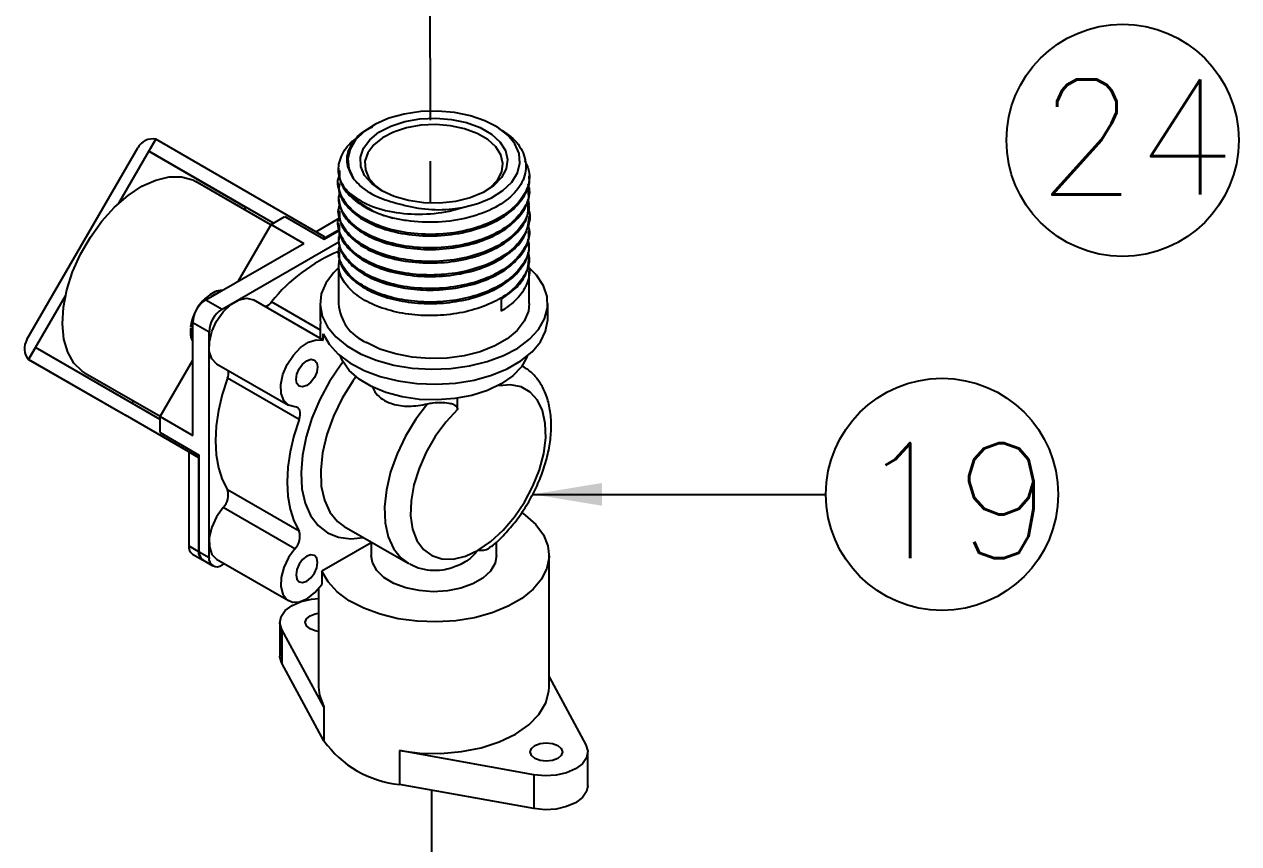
# Model space of a CAD drawing. Extents: x 7948 to 8542, y -4601 to -4181.
# Drawn here: x 8297.2 to 8349.9, y -4454.2 to -4418.6 of the extents above; entities that cross this region are included whole.
import ezdxf

# ---------------------------------------------------------------- set-up
doc = ezdxf.new("R2010")
doc.units = 0
doc.header["$LTSCALE"] = 7
doc.header["$MEASUREMENT"] = 0
doc.linetypes.add('CENTER2', pattern=[28.575, 19.05, -3.175, 3.175, -3.175])
doc.linetypes.add('CENTERX2', pattern=[20.32, 12.7, -2.54, 2.54, -2.54])
doc.layers.get('0').update_dxf_attribs({"color": 2, "linetype": 'CONTINUOUS'})
doc.layers.add('D', color=2, linetype='CONTINUOUS')
doc.layers.add('중심선', color=1, linetype='CENTER2')
doc.styles.add('ROMANS', font='romans')
doc.styles.add('STYLE', font='romans.shx', dxfattribs={"bigfont": 'whgtxt.shx'})
doc.dimstyles.new('A-3', dxfattribs={"dimscale": 0, "dimtxt": 2.8, "dimasz": 2, "dimexe": 0.7, "dimexo": 0.5, "dimgap": 1, "dimtad": 1, "dimdec": 4, "dimdsep": 46, "dimtxsty": 'ROMANS', "dimcen": 0, "dimclrd": 3, "dimclre": 3, "dimclrt": 2, "dimadec": 4, "dimazin": 2, "dimtfac": 1, "dimtdec": 4, "dimtmove": 0, "dimatfit": 0, "dimfxl": 0, "dimarcsym": 0})

msp = doc.modelspace()

# ---------------------------------------------------------------- linework, layer by layer
for p, q in [((8312.27992, -4423.00986), (8312.23971, -4423.03308)), ((8317.70221, -4423.08623), (8317.56994, -4423.00986)), ((8301.2589, -4426.37488), (8302.85701, -4423.60688)), ((8302.85701, -4423.60688), (8302.55701, -4424.12649)), ((8310.18263, -4427.83587), (8302.85701, -4423.60688)), ((8297.26771, -4432.30806), (8302.07778, -4423.97677)), ((8307.9655, -4427.24875), (8302.55701, -4424.12649)), ((8302.55701, -4424.12649), (8306.75701, -4426.55189)), ((8310.78493, -4424.8629), (8310.78493, -4424.96888)), ((8307.85367, -4427.32314), (8304.59681, -4425.443)), ((8310.78493, -4425.49165), (8310.78493, -4425.55669)), ((8319.06493, -4425.26268), (8319.06493, -4425.19758)), ((8319.06493, -4425.85074), (8319.06493, -4425.78544)), ((8306.75701, -4426.55189), (8306.69718, -4426.65552)), ((8307.96481, -4427.24914), (8306.75701, -4426.55189)), ((8310.78493, -4426.07946), (8310.78493, -4426.14452)), ((8319.06493, -4426.43857), (8319.06493, -4426.37351)), ((8307.86219, -4427.30839), (8308.46219, -4426.96201)), ((8308.46219, -4426.96201), (8310.13096, -4427.92537)), ((8310.80608, -4427.04579), (8309.81005, -4427.62079)), ((8310.78493, -4426.66728), (8310.78493, -4426.7326)), ((8319.06493, -4427.02637), (8319.06493, -4426.96134)), ((8306.4482, -4429.75748), (8307.86219, -4427.30839)), ((8307.86219, -4427.30839), (8309.2764, -4428.12479)), ((8310.15924, -4427.9417), (8310.80917, -4427.56651)), ((8310.81117, -4427.5327), (8310.23431, -4427.86571)), ((8310.78493, -4427.25537), (8310.78493, -4427.32044)), ((8319.06493, -4427.61445), (8319.06493, -4427.54914)), ((8305.02544, -4430.57883), (8309.2764, -4428.12479)), ((8305.73254, -4430.98703), (8310.80429, -4428.05917)), ((8310.13096, -4427.92537), (8310.18263, -4427.83587)), ((8310.13096, -4427.92537), (8310.15924, -4427.9417)), ((8310.18263, -4427.83587), (8310.23431, -4427.86571)), ((8310.78493, -4427.84321), (8310.78493, -4427.90827)), ((8319.06493, -4428.2023), (8319.06493, -4428.13722)), ((8310.78493, -4428.43104), (8310.78493, -4428.49627)), ((8310.78493, -4429.01904), (8310.78493, -4430.742)), ((8319.06493, -4428.79011), (8319.06493, -4428.72506)), ((8319.06493, -4430.742), (8319.06493, -4429.31288)), ((8305.28073, -4430.43144), (8305.59372, -4430.25076)), ((8297.33701, -4433.1678), (8298.93511, -4430.3998)), ((8305.02544, -4430.57883), (8305.73254, -4430.98703)), ((8310.07126, -4432.29759), (8307.09816, -4430.58125)), ((8310.00102, -4431.89522), (8307.87828, -4430.66979)), ((8309.98493, -4430.742), (8309.98493, -4431.39523)), ((8317.83983, -4430.56135), (8317.85235, -4431.07651)), ((8319.86493, -4431.39523), (8319.86493, -4430.742)), ((8304.45975, -4431.55862), (8305.16686, -4431.96682)), ((8304.45975, -4436.46748), (8304.45975, -4431.55862)), ((8309.98493, -4431.39523), (8310.00102, -4431.62524)), ((8310.00102, -4432.25704), (8310.00102, -4431.62524)), ((8305.16686, -4441.76532), (8305.16686, -4431.96682)), ((8310.06976, -4432.30032), (8310.1163, -4432.33486)), ((8310.1163, -4432.33486), (8310.1163, -4432.04853)), ((8297.63701, -4432.64818), (8297.33701, -4433.1678)), ((8303.04554, -4435.77046), (8297.63701, -4432.64818)), ((8304.66263, -4437.39679), (8297.33701, -4433.1678)), ((8297.33701, -4433.1678), (8301.53701, -4435.5932)), ((8303.04554, -4435.65107), (8304.45975, -4433.20158)), ((8305.49829, -4433.35261), (8308.60956, -4435.14871)), ((8299.7972, -4433.75707), (8303.05367, -4435.63699)), ((8318.75852, -4433.44254), (8318.75761, -4433.44202)), ((8309.07571, -4435.78115), (8305.96444, -4433.98505)), ((8317.74313, -4434.31223), (8317.74313, -4434.28914)), ((8301.89718, -4434.96936), (8301.83735, -4435.07299)), ((8315.95339, -4435.34543), (8315.95339, -4434.85344)), ((8304.29004, -4437.18249), (8301.53701, -4435.5932)), ((8303.04554, -4436.34393), (8303.04554, -4435.65107)), ((8303.04554, -4435.65107), (8304.45975, -4436.46748)), ((8303.04554, -4436.34393), (8304.71431, -4437.30729)), ((8304.29004, -4437.18171), (8304.71431, -4437.42663)), ((8304.29004, -4437.18171), (8304.29004, -4441.25914)), ((8304.66263, -4437.39679), (8304.71431, -4437.30729)), ((8304.71431, -4437.42663), (8304.66263, -4437.39679)), ((8304.71431, -4437.30729), (8304.74259, -4437.32362)), ((8304.71431, -4437.42663), (8304.71431, -4441.50407)), ((8304.74259, -4441.52039), (8304.74259, -4437.32362)), ((8309.07571, -4440.62232), (8305.96444, -4438.82622)), ((8308.89328, -4441.39051), (8305.78201, -4439.59442)), ((8311.03477, -4440.42022), (8313.80663, -4442.02038)), ((8304.29004, -4441.25914), (8304.71431, -4441.50407)), ((8312.20493, -4441.13121), (8310.06652, -4442.36569)), ((8312.20493, -4441.09574), (8312.20493, -4441.68365)), ((8317.64493, -4441.68365), (8317.64493, -4441.09121)), ((8304.45576, -4441.62542), (8304.88003, -4441.87034)), ((8304.74259, -4441.52039), (8305.16686, -4441.76532)), ((8305.49829, -4441.84463), (8308.60956, -4443.64073)), ((8319.92493, -4447.39943), (8319.92493, -4441.68365)), ((8304.90831, -4441.88667), (8305.33257, -4442.13159)), ((8305.82965, -4442.03592), (8305.73254, -4442.09198)), ((8310.06652, -4442.36569), (8310.06652, -4442.93935)), ((8313.80663, -4442.02038), (8313.85871, -4442.04921)), ((8309.92493, -4443.1205), (8309.92493, -4447.39943)), ((8308.24589, -4444.58282), (8308.24589, -4446.0526)), ((8310.15293, -4448.26113), (8308.32797, -4444.89303)), ((8308.32797, -4444.89303), (8308.32797, -4446.36281)), ((8310.15293, -4449.7309), (8308.32797, -4446.36281)), ((8319.92493, -4446.95853), (8321.52189, -4449.90583)), ((8310.15293, -4448.26113), (8310.15293, -4449.7309)), ((8313.43227, -4450.15425), (8313.43227, -4451.62402)), ((8319.26661, -4451.20777), (8313.43227, -4450.15425)), ((8321.60397, -4451.68581), (8321.60397, -4450.21604)), ((8319.26661, -4451.20777), (8319.26661, -4452.67755)), ((8319.26661, -4452.67755), (8313.43227, -4451.62402))]:
    msp.add_line(p, q)
at = {"color": 1, "linetype": 'CENTERX2', "ltscale": 0.09}
msp.add_line((8314.81684, -4451.87404), (8314.84125, -4464.78724), dxfattribs=at)
at = {"flags": 128}
for points in [[(8316.16472, -4426.57327), (8316.83189, -4426.39361), (8317.42517, -4426.14198), (8317.92157, -4425.82815), (8318.30186, -4425.46426), (8318.55132, -4425.06441), (8318.66026, -4424.6441), (8318.62448, -4424.21962), (8318.44536, -4423.8074), (8318.12983, -4423.42343), (8317.69013, -4423.08257), (8317.14328, -4422.79804), (8316.51049, -4422.58086), (8315.81626, -4422.43945), (8315.0875, -4422.37928), (8314.35243, -4422.40268), (8313.63955, -4422.50875), (8312.97647, -4422.69338), (8312.38889, -4422.94942), (8311.89957, -4423.26694), (8311.52747, -4423.63365), (8311.287, -4424.03532), (8311.18749, -4424.45641), (8311.23279, -4424.88059), (8311.42115, -4425.29143)], [(8312.66219, -4425.84254), (8312.22867, -4425.5312), (8311.92122, -4425.17333), (8311.75422, -4424.78568), (8311.73549, -4424.38637), (8311.86588, -4423.99406), (8312.13932, -4423.62711), (8312.543, -4423.30267), (8313.05807, -4423.03592), (8313.66042, -4422.83932), (8314.32191, -4422.72207), (8315.01158, -4422.68965), (8315.69721, -4422.74357), (8316.34673, -4422.88133), (8316.92976, -4423.09646), (8317.41905, -4423.37893), (8317.79172, -4423.7155), (8318.03034, -4424.09046), (8318.12376, -4424.48627), (8318.0676, -4424.88441), (8317.86449, -4425.26628), (8317.52393, -4425.61401), (8317.06185, -4425.91135), (8316.49985, -4426.14439), (8315.8642, -4426.30224), (8315.18464, -4426.37752), (8314.49293, -4426.3667), (8313.82142, -4426.2703), (8313.20151, -4426.09281), (8312.66219, -4425.84254)], [(8317.11503, -4425.88317), (8317.3615, -4425.70996), (8317.68077, -4425.38396), (8317.87118, -4425.02596), (8317.92383, -4424.6527), (8317.83625, -4424.28163), (8317.61255, -4423.93011), (8317.26317, -4423.61457), (8316.80446, -4423.34976), (8316.25786, -4423.14807), (8315.64894, -4423.01893), (8315.00617, -4422.96837), (8314.35959, -4422.99876), (8313.73945, -4423.10869), (8313.17475, -4423.293), (8312.69187, -4423.54308), (8312.31342, -4423.84724), (8312.05707, -4424.19126), (8311.93483, -4424.55904), (8311.95239, -4424.9334), (8312.10895, -4425.29682), (8312.39718, -4425.63232), (8312.73483, -4425.88317)], [(8299.7972, -4433.75707), (8299.66723, -4433.67343), (8299.3061, -4433.32253), (8299.03658, -4432.85367), (8298.86722, -4432.2817), (8298.80337, -4431.62474), (8298.84707, -4430.90362), (8298.99693, -4430.1412), (8299.2482, -4429.36162), (8299.59291, -4428.5896), (8300.02015, -4427.8496), (8300.51638, -4427.16507), (8301.06586, -4426.5577), (8301.65119, -4426.04675), (8302.25382, -4425.6484), (8302.85464, -4425.37527), (8303.43463, -4425.23603), (8303.97539, -4425.23508), (8304.4598, -4425.37246), (8304.59681, -4425.443)], [(8310.78493, -4429.1861), (8310.56208, -4429.40435), (8310.23323, -4429.84924), (8310.03936, -4430.31981), (8309.98604, -4430.80253), (8310.0748, -4431.28351), (8310.3031, -4431.74891), (8310.66435, -4432.18534), (8311.14817, -4432.58025), (8311.74064, -4432.92228), (8312.42472, -4433.20158), (8313.18073, -4433.41013), (8313.98691, -4433.54192), (8314.82008, -4433.59316), (8315.65626, -4433.56238), (8316.47141, -4433.45046), (8317.24206, -4433.26062), (8317.94606, -4432.99833), (8318.56314, -4432.67113), (8319.07556, -4432.28843), (8319.46857, -4431.86124), (8319.73087, -4431.40185), (8319.85492, -4430.92348), (8319.83713, -4430.43989), (8319.67803, -4429.96499), (8319.3822, -4429.51245), (8318.9992, -4429.12931)], [(8305.49829, -4433.35261), (8305.49652, -4433.35158), (8305.28929, -4433.14051), (8305.18056, -4432.81487), (8305.18094, -4432.40645), (8305.29039, -4431.95512), (8305.49823, -4431.50495), (8305.78417, -4431.09988), (8306.12029, -4430.77945), (8306.47378, -4430.57494), (8306.81014, -4430.50633), (8307.09652, -4430.58031), (8307.09816, -4430.58125)], [(8319.06493, -4430.742), (8319.02523, -4431.07219), (8318.85032, -4431.50151), (8318.54173, -4431.90497), (8318.10997, -4432.26882), (8317.56976, -4432.58069), (8316.93947, -4432.82993), (8316.24059, -4433.00808), (8315.4969, -4433.10905), (8314.73373, -4433.12942), (8313.97708, -4433.06849), (8313.2527, -4432.92833), (8312.58527, -4432.71372), (8311.99751, -4432.43196)], [(8310.1163, -4432.04853), (8310.37709, -4432.50877), (8310.769, -4432.93691), (8311.28073, -4433.32059), (8311.89753, -4433.64876), (8312.60162, -4433.91196), (8313.3727, -4434.10259), (8314.18853, -4434.21517), (8315.02559, -4434.24644), (8315.85975, -4434.19551), (8316.66695, -4434.06384), (8317.42393, -4433.85522), (8318.10886, -4433.57568), (8318.70199, -4433.23328), (8319.18622, -4432.83788), (8319.54759, -4432.40088), (8319.77567, -4431.93489), (8319.8639, -4431.45334), (8319.86493, -4431.39523)], [(8304.45975, -4432.21506), (8304.45034, -4431.94979), (8304.45975, -4431.85328)], [(8308.89328, -4435.22358), (8308.6157, -4435.1522), (8308.41085, -4434.95353), (8308.29751, -4434.64577), (8308.28606, -4434.25714), (8308.37755, -4433.82322), (8308.56359, -4433.38379), (8308.82714, -4432.97911), (8309.14406, -4432.64626), (8309.4853, -4432.41574), (8309.81959, -4432.30867), (8310.1163, -4432.33486)], [(8308.94281, -4434.03244), (8308.97833, -4433.8057), (8309.0795, -4433.57246), (8309.2309, -4433.36823), (8309.4095, -4433.22411), (8309.58809, -4433.16203), (8309.7395, -4433.19145), (8309.84066, -4433.30789), (8309.87619, -4433.49361), (8309.84066, -4433.72036), (8309.7395, -4433.9536), (8309.58809, -4434.15782), (8309.4095, -4434.30195), (8309.2309, -4434.36402), (8309.0795, -4434.3346), (8308.97833, -4434.21817), (8308.94281, -4434.03244)], [(8310.98423, -4433.27099), (8310.89096, -4433.39529), (8310.39973, -4434.13156), (8309.97736, -4434.91281), (8309.63465, -4435.719), (8309.3804, -4436.52948), (8309.22112, -4437.32348), (8309.16089, -4438.08066), (8309.20125, -4438.7816), (8309.34117, -4439.40836), (8309.57706, -4439.94486), (8309.90288, -4440.37737), (8310.31029, -4440.69479), (8310.78883, -4440.88899), (8311.32625, -4440.95501), (8311.86588, -4440.90001)], [(8318.97798, -4433.02564), (8318.96247, -4433.06683), (8318.7211, -4433.492), (8318.34669, -4433.88375), (8317.85235, -4434.22835), (8317.25542, -4434.51373), (8316.57681, -4434.72987), (8315.84031, -4434.86921), (8315.07172, -4434.92686), (8314.29799, -4434.9008), (8313.54624, -4434.79194), (8312.8428, -4434.60411), (8312.21233, -4434.34387), (8311.67694, -4434.02036), (8311.25537, -4433.64491), (8310.96242, -4433.23068), (8310.87188, -4433.02564)], [(8311.54547, -4433.91892), (8311.40613, -4434.1143), (8310.94791, -4434.85512), (8310.56913, -4435.6355), (8310.28153, -4436.43124), (8310.09402, -4437.21768), (8310.01241, -4437.97046), (8310.03923, -4438.66622), (8310.17365, -4439.28342), (8310.41151, -4439.80291), (8310.74543, -4440.2086), (8311.03477, -4440.42022)], [(8305.96444, -4433.98505), (8305.74171, -4434.68743), (8305.58027, -4435.38116), (8305.48246, -4436.05621), (8305.4497, -4436.70279), (8305.48246, -4437.31154), (8305.58027, -4437.87366), (8305.74171, -4438.381), (8305.96444, -4438.82622)], [(8316.84826, -4441.44854), (8317.39929, -4441.07019), (8317.93073, -4440.5848), (8318.42371, -4440.00962), (8318.8607, -4439.36509), (8319.22618, -4438.6741), (8319.50715, -4437.96123), (8319.69364, -4437.25179), (8319.77901, -4436.571), (8319.76022, -4435.94306), (8319.63796, -4435.39028), (8319.41656, -4434.9323), (8319.1039, -4434.5854), (8318.71107, -4434.3619), (8318.25204, -4434.26975), (8317.74313, -4434.31223)], [(8309.07571, -4435.78115), (8309.10694, -4435.67359), (8309.12236, -4435.56983), (8309.12139, -4435.47389), (8309.10404, -4435.38948), (8309.071, -4435.3199), (8309.02356, -4435.26783), (8308.96354, -4435.2353), (8308.89328, -4435.22358)], [(8314.65261, -4435.09345), (8314.14154, -4435.76758), (8313.6949, -4436.50082), (8313.32612, -4437.27108), (8313.04629, -4438.05518), (8312.86384, -4438.82956), (8312.78426, -4439.57089), (8312.80993, -4440.25687), (8312.9401, -4440.86687), (8313.17083, -4441.38253), (8313.4952, -4441.78833), (8313.80663, -4442.02038)], [(8315.95339, -4435.34543), (8315.44448, -4435.89053), (8314.98545, -4436.51265), (8314.59262, -4437.1897), (8314.27996, -4437.8976), (8314.05856, -4438.6112), (8313.9363, -4439.30514), (8313.91752, -4439.95477), (8314.00288, -4440.53699), (8314.18937, -4441.03112), (8314.47034, -4441.41959), (8314.83582, -4441.6886), (8315.27281, -4441.8286), (8315.76579, -4441.8346), (8316.29723, -4441.70639), (8316.84826, -4441.44854)], [(8309.07571, -4435.78115), (8308.85298, -4436.48353), (8308.69154, -4437.17726), (8308.59373, -4437.8523), (8308.56097, -4438.49889), (8308.59373, -4439.10764), (8308.69154, -4439.66976), (8308.85298, -4440.1771), (8309.07571, -4440.62232)], [(8305.78201, -4439.59442), (8305.49652, -4439.99994), (8305.28929, -4440.45027), (8305.18056, -4440.90145), (8305.18094, -4441.30943), (8305.29039, -4441.63439), (8305.49823, -4441.84459), (8305.49829, -4441.84463)], [(8318.74484, -4439.82121), (8318.89138, -4439.92626), (8319.34786, -4440.33748), (8319.6777, -4440.78724), (8319.87147, -4441.26267), (8319.9236, -4441.75016), (8319.83262, -4442.23574), (8319.60111, -4442.70551), (8319.23573, -4443.14602), (8318.74691, -4443.54467), (8318.14867, -4443.89003), (8317.45812, -4444.17222), (8316.69504, -4444.38315), (8315.88129, -4444.51679), (8315.04015, -4444.56932), (8314.19571, -4444.53922), (8313.37215, -4444.42736), (8312.59305, -4444.23695), (8311.88071, -4443.97343), (8311.25554, -4443.64435), (8310.73543, -4443.25913), (8310.33527, -4442.8288), (8310.06652, -4442.36569), (8310.06652, -4442.36569)], [(8308.89328, -4441.39051), (8308.61975, -4441.77546), (8308.41624, -4442.20292), (8308.30077, -4442.63501), (8308.2836, -4443.0334), (8308.36624, -4443.3628), (8308.54137, -4443.594), (8308.79346, -4443.70649), (8309.10016, -4443.69031), (8309.43429, -4443.54689), (8309.76622, -4443.28895), (8310.06652, -4442.93935)], [(8308.94281, -4442.52447), (8308.97833, -4442.71019), (8309.0795, -4442.82663), (8309.2309, -4442.85605), (8309.4095, -4442.79397), (8309.58809, -4442.64985), (8309.7395, -4442.44562), (8309.84066, -4442.21238), (8309.87619, -4441.98564), (8309.84066, -4441.79991), (8309.7395, -4441.68348), (8309.58809, -4441.65406), (8309.4095, -4441.71614), (8309.2309, -4441.86026), (8309.0795, -4442.06449), (8308.97833, -4442.29773), (8308.94281, -4442.52447)], [(8317.64493, -4441.68365), (8317.58131, -4442.02127), (8317.38098, -4442.35841), (8317.05412, -4442.66077), (8316.61755, -4442.9128), (8316.09377, -4443.1015), (8315.50978, -4443.21714), (8314.89565, -4443.25378), (8314.28302, -4443.20952), (8313.70348, -4443.08664), (8313.18686, -4442.89148), (8312.75979, -4442.63408), (8312.44428, -4442.32772), (8312.25657, -4441.98817), (8312.20493, -4441.68365)], [(8308.32797, -4444.89303), (8308.24676, -4444.61505), (8308.29797, -4444.33469), (8308.47783, -4444.0726), (8308.7731, -4443.84806), (8309.16206, -4443.6776), (8309.61607, -4443.57377), (8309.92493, -4443.54605)], [(8309.55092, -4444.86857), (8309.39918, -4444.73747), (8309.34589, -4444.58282), (8309.39918, -4444.42818), (8309.55092, -4444.29708), (8309.77801, -4444.20948), (8309.92493, -4444.1848)], [(8309.92493, -4444.98085), (8309.77801, -4444.95616), (8309.55092, -4444.86857)], [(8308.32797, -4446.36281), (8308.24676, -4446.08482), (8308.24589, -4446.0526)], [(8309.92493, -4447.39943), (8309.96193, -4447.74993), (8310.15293, -4448.26113)], [(8313.43227, -4450.15425), (8314.31779, -4450.26451), (8315.22324, -4450.28073), (8316.11889, -4450.20237), (8316.97535, -4450.032), (8317.76451, -4449.77522), (8318.46046, -4449.44045), (8319.04036, -4449.03869), (8319.48517, -4448.58312), (8319.78028, -4448.08869), (8319.91602, -4447.57164), (8319.92493, -4447.39943)], [(8319.30899, -4450.50178), (8319.15725, -4450.37068), (8319.10397, -4450.21604), (8319.15725, -4450.0614), (8319.30899, -4449.9303), (8319.53609, -4449.8427), (8319.80397, -4449.81194), (8320.07185, -4449.8427), (8320.29894, -4449.9303), (8320.45068, -4450.0614), (8320.50397, -4450.21604), (8320.45068, -4450.37068), (8320.29894, -4450.50178), (8320.07185, -4450.58938), (8319.80397, -4450.62014), (8319.53609, -4450.58938), (8319.30899, -4450.50178)], [(8321.52189, -4449.90583), (8321.6031, -4450.18381), (8321.55189, -4450.46417), (8321.37203, -4450.72627), (8321.07676, -4450.95081), (8320.6878, -4451.12127), (8320.23379, -4451.2251), (8319.74815, -4451.25466), (8319.26661, -4451.20777)], [(8321.60397, -4451.68581), (8321.55189, -4451.93395), (8321.37203, -4452.19604), (8321.07676, -4452.42058), (8320.6878, -4452.59104), (8320.23379, -4452.69487), (8319.74815, -4452.72443), (8319.26661, -4452.67755)]]:
    msp.add_lwpolyline(points, dxfattribs=at)
for centre, radius, start, end in [((8302.70011, -4424.28206), 0.69318, 76.917617, 153.869147), ((8314.00452, -4423.27834), 3.84074, 222.521519, 257.385327), ((8313.52107, -4435.13976), 7.19872, 112.339108, 141.610786), ((8306.32813, -4431.98349), 1.97337, 139.77899, 173.631527), ((8305.68792, -4431.61451), 1.22944, 122.605417, 177.394522), ((8307.35598, -4430.25755), 0.66542, 292.049733, 321.814425), ((8312.7851, -4430.58685), 2.00618, 184.435524, 246.884583), ((8306.39503, -4432.02271), 1.22944, 122.605417, 177.394522), ((8297.84319, -4432.69434), 0.6931, 146.129527, 223.087323), ((8305.34673, -4433.73777), 0.66536, 338.183075, 7.97062), ((8305.26203, -4439.06517), 0.74194, 314.494276, 18.788199), ((8308.3733, -4440.86127), 0.74194, 314.494276, 18.788199), ((8304.67575, -4441.30526), 0.38845, 173.181474, 235.506437), ((8305.08939, -4441.55381), 0.37837, 172.446206, 238.982239), ((8305.13975, -4441.56133), 0.39926, 174.115158, 234.572752), ((8305.51171, -4441.82126), 0.34937, 170.78605, 309.203753), ((8313.88071, -4447.06036), 4.58564, 215.61744, 264.387937)]:
    msp.add_arc(centre, radius, start, end)
for points, knots in [([(8311.42115, -4425.29143), (8311.30428, -4425.06343), (8311.07059, -4424.6075), (8311.26771, -4423.89686), (8311.67932, -4423.35349), (8312.1264, -4423.13057), (8312.25754, -4423.06519)], [0, 0, 0, 0, 0.29137312, 0.58265849, 0.87758265, 1, 1, 1, 1]), ([(8317.69415, -4423.09799), (8317.96078, -4423.2736), (8318.52739, -4423.64678), (8318.93343, -4424.38942), (8318.93917, -4425.19051), (8318.48713, -4425.95554), (8317.63231, -4426.59767), (8316.46289, -4427.04435), (8315.1094, -4427.24545), (8313.97106, -4427.19754), (8313.3549, -4427.06658), (8313.16573, -4427.02637)], [0, 0, 0, 0, 0.105017775, 0.223172211, 0.341465688, 0.461144329, 0.580970425, 0.70201059, 0.82337196, 0.945772402, 1, 1, 1, 1]), ([(8311.1738, -4425.87417), (8311.09223, -4425.76442), (8310.85291, -4425.44244), (8310.71963, -4424.84883), (8310.9581, -4424.16963), (8311.31075, -4423.69769), (8311.64126, -4423.52108), (8311.67531, -4423.50289)], [0, 0, 0, 0, 0.14189941, 0.41629902, 0.69414735, 0.96849672, 1, 1, 1, 1]), ([(8318.86399, -4424.52199), (8318.9396, -4424.67681), (8319.13387, -4425.07464), (8319.01796, -4425.75112), (8318.56605, -4426.4618), (8317.76742, -4427.06339), (8316.71089, -4427.50052), (8315.49124, -4427.73706), (8314.21905, -4427.7529), (8313.01121, -4427.54998), (8311.98144, -4427.14945), (8311.21027, -4426.58856), (8310.819, -4425.92917), (8310.70664, -4425.42782), (8310.83156, -4425.18684), (8310.84148, -4425.16771)], [0, 0, 0, 0, 0.05456076, 0.140201657, 0.22514334, 0.3106964, 0.395741533, 0.481188506, 0.566356556, 0.651679217, 0.736985961, 0.822169883, 0.907603173, 0.99266174, 1, 1, 1, 1]), ([(8310.83034, -4424.96807), (8310.82585, -4425.10806), (8310.81388, -4425.48142), (8311.2189, -4426.05803), (8311.9638, -4426.61883), (8312.69583, -4426.90698), (8313.11871, -4427.01443), (8313.16573, -4427.02637)], [0, 0, 0, 0, 0.16124762, 0.43003363, 0.69803465, 0.96642232, 1, 1, 1, 1]), ([(8310.82441, -4425.55815), (8310.81297, -4425.62536), (8310.76237, -4425.9227), (8311.05728, -4426.44769), (8311.69147, -4427.04559), (8312.65218, -4427.50508), (8313.8102, -4427.77456), (8315.07598, -4427.83239), (8316.32394, -4427.66628), (8317.44512, -4427.29201), (8318.34326, -4426.73891), (8318.88924, -4426.05816), (8319.12129, -4425.53838), (8319.05882, -4425.27606), (8319.0558, -4425.2634)], [0, 0, 0, 0, 0.02811451, 0.12437619, 0.22153309, 0.31771232, 0.41493602, 0.51105511, 0.60832458, 0.70440613, 0.80170019, 0.89776677, 0.9950643, 1, 1, 1, 1]), ([(8311.42115, -4425.29143), (8311.49777, -4425.38173), (8311.75717, -4425.68741), (8312.39523, -4426.11451), (8313.08542, -4426.31729), (8313.40309, -4426.41062)], [0, 0, 0, 0, 0.18450781, 0.62465604, 1, 1, 1, 1]), ([(8310.78877, -4426.1442), (8310.82223, -4426.37063), (8310.8903, -4426.83128), (8311.4594, -4427.45801), (8312.32364, -4427.96785), (8313.43024, -4428.29961), (8314.67539, -4428.42648), (8315.94046, -4428.32965), (8317.11428, -4428.01841), (8318.09142, -4427.51694), (8318.7561, -4426.86943), (8319.07579, -4426.28671), (8319.03251, -4425.94345), (8319.02094, -4425.85176)], [0, 0, 0, 0, 0.09404601, 0.1913295, 0.28741125, 0.38466521, 0.48078972, 0.57799296, 0.6741829, 0.77131434, 0.86759205, 0.96463075, 1, 1, 1, 1]), ([(8318.99892, -4425.53278), (8319.02654, -4425.62618), (8319.12784, -4425.96868), (8318.90626, -4426.57035), (8318.35065, -4427.25293), (8317.4603, -4427.80812), (8316.34067, -4428.18518), (8315.09397, -4428.35436), (8313.82768, -4428.29966), (8312.66678, -4428.03305), (8311.70505, -4427.5759), (8311.05652, -4426.97971), (8310.74685, -4426.38122), (8310.82048, -4426.009), (8310.84855, -4425.86713)], [0, 0, 0, 0, 0.03432804, 0.12588303, 0.21627968, 0.30783145, 0.39824221, 0.4897708, 0.58021692, 0.67170249, 0.76220501, 0.85362777, 0.94420804, 1, 1, 1, 1]), ([(8311.1738, -4425.87417), (8311.42827, -4426.06573), (8311.93748, -4426.44905), (8313.11063, -4426.79458), (8314.42809, -4426.89883), (8315.48208, -4426.77186), (8316.02915, -4426.61271), (8316.16472, -4426.57327)], [0, 0, 0, 0, 0.23234025, 0.46493389, 0.69530175, 0.92449163, 1, 1, 1, 1]), ([(8319.00841, -4426.19526), (8319.03134, -4426.34332), (8319.09324, -4426.743), (8318.76834, -4427.38245), (8318.10189, -4428.03145), (8317.12998, -4428.53536), (8315.95775, -4428.84949), (8314.69355, -4428.94945), (8313.44641, -4428.82562), (8312.34021, -4428.49671), (8311.46067, -4427.9886), (8310.92519, -4427.36045), (8310.71855, -4426.80282), (8310.82751, -4426.49097), (8310.85735, -4426.40558)], [0, 0, 0, 0, 0.0538737, 0.14542211, 0.23625259, 0.32788854, 0.41863614, 0.51033979, 0.60102577, 0.69277726, 0.78342276, 0.87520214, 0.9658286, 1, 1, 1, 1]), ([(8310.82715, -4426.73139), (8310.82657, -4426.88551), (8310.8251, -4427.27343), (8311.25435, -4427.85882), (8312.01988, -4428.41286), (8313.06501, -4428.80484), (8314.2773, -4428.99817), (8315.54987, -4428.97179), (8316.76369, -4428.72549), (8317.81374, -4428.27964), (8318.58396, -4427.67195), (8319.02112, -4427.03273), (8319.02261, -4426.6093), (8319.02321, -4426.43725)], [0, 0, 0, 0, 0.06391826, 0.16088228, 0.25732771, 0.35416655, 0.45075647, 0.5474495, 0.6441964, 0.74073285, 0.83761826, 0.93401788, 1, 1, 1, 1]), ([(8313.40309, -4426.41062), (8313.77517, -4426.50002), (8314.51899, -4426.67875), (8315.49508, -4426.67074), (8316.02349, -4426.59382), (8316.16472, -4426.57327)], [0, 0, 0, 0, 0.423104865, 0.845805081, 1, 1, 1, 1]), ([(8319.00631, -4426.62238), (8319.01939, -4426.65104), (8319.14337, -4426.9227), (8319.02026, -4427.47097), (8318.60798, -4428.18458), (8317.8227, -4428.79505), (8316.78096, -4429.24326), (8315.56727, -4429.4926), (8314.29545, -4429.52213), (8313.08002, -4429.33173), (8312.03705, -4428.94256), (8311.24769, -4428.38961), (8310.83229, -4427.73471), (8310.70705, -4427.2239), (8310.83127, -4426.97167), (8310.84589, -4426.94199)], [0, 0, 0, 0, 0.010517, 0.09969792, 0.18832396, 0.27739652, 0.36614837, 0.45509359, 0.54398939, 0.63279037, 0.72182018, 0.81048826, 0.89963323, 0.98818863, 1, 1, 1, 1]), ([(8310.82852, -4427.32159), (8310.81676, -4427.40288), (8310.7716, -4427.71496), (8311.08565, -4428.25052), (8311.74215, -4428.84182), (8312.71748, -4429.29082), (8313.88517, -4429.54808), (8315.15353, -4429.59233), (8316.39601, -4429.41305), (8317.50984, -4429.02673), (8318.37613, -4428.46474), (8318.95511, -4427.77819), (8319.02711, -4427.27715), (8319.06317, -4427.02622)], [0, 0, 0, 0, 0.03393689, 0.13028487, 0.22736028, 0.32360609, 0.4207668, 0.5169327, 0.6141578, 0.71026623, 0.80753458, 0.90360814, 1, 1, 1, 1]), ([(8310.80618, -4427.90938), (8310.79944, -4427.94402), (8310.75311, -4428.18218), (8310.95808, -4428.62964), (8311.42531, -4429.18795), (8312.17574, -4429.65397), (8313.11619, -4429.9855), (8314.19099, -4430.15952), (8315.31867, -4430.16147), (8316.41611, -4429.98778), (8317.40668, -4429.65151), (8318.22069, -4429.17336), (8318.79834, -4428.56323), (8319.08532, -4428.01958), (8319.03625, -4427.69203), (8319.02483, -4427.61581)], [0, 0, 0, 0, 0.01452526, 0.09986834, 0.18639563, 0.27182558, 0.35811788, 0.44406795, 0.5298029, 0.61621097, 0.70156234, 0.78809272, 0.87350611, 0.97056711, 1, 1, 1, 1]), ([(8318.9987, -4427.28245), (8319.0254, -4427.36524), (8319.13221, -4427.69636), (8318.92858, -4428.28988), (8318.39543, -4428.9782), (8317.52158, -4429.54279), (8316.41351, -4429.93173), (8315.17127, -4430.11411), (8313.90277, -4430.07299), (8312.73231, -4429.81863), (8311.75575, -4429.37198), (8311.08614, -4428.78253), (8310.75437, -4428.17706), (8310.81882, -4427.79329), (8310.84447, -4427.64057)], [0, 0, 0, 0, 0.03051376, 0.12203089, 0.21240331, 0.30389967, 0.39430485, 0.48576049, 0.57621973, 0.66761485, 0.75814921, 0.84946398, 0.9400946, 1, 1, 1, 1]), ([(8319.00553, -4427.94422), (8319.03064, -4428.08176), (8319.10165, -4428.47062), (8318.8103, -4429.07609), (8318.23041, -4429.68756), (8317.42146, -4430.16774), (8316.43275, -4430.50645), (8315.33655, -4430.68284), (8314.20859, -4430.68368), (8313.13255, -4430.51232), (8312.18865, -4430.1831), (8311.4376, -4429.71897), (8310.95475, -4429.16173), (8310.74241, -4428.62935), (8310.81789, -4428.30592), (8310.84587, -4428.18604)], [0, 0, 0, 0, 0.05014046, 0.14175688, 0.22237915, 0.30405569, 0.38461938, 0.46618045, 0.54710617, 0.62823503, 0.7096869, 0.79032467, 0.87199832, 0.95255414, 1, 1, 1, 1]), ([(8319.00918, -4428.49031), (8319.03416, -4428.60844), (8319.10635, -4428.94986), (8318.89518, -4429.51427), (8318.4113, -4430.12399), (8317.66235, -4430.63733), (8316.71675, -4431.01744), (8315.64112, -4431.2397), (8314.5144, -4431.2891), (8313.41549, -4431.16302), (8312.42978, -4430.87575), (8311.61943, -4430.44455), (8311.05915, -4429.90932), (8310.76494, -4429.33996), (8310.80788, -4428.96535), (8310.82722, -4428.79658)], [0, 0, 0, 0, 0.043116599, 0.124616011, 0.204997124, 0.286434411, 0.367107238, 0.448165341, 0.529384648, 0.609913824, 0.691407271, 0.771784514, 0.853233604, 0.933879213, 1, 1, 1, 1]), ([(8310.82215, -4428.49662), (8310.8136, -4428.5875), (8310.78573, -4428.88396), (8311.05781, -4429.37721), (8311.60698, -4429.91405), (8312.4158, -4430.34719), (8313.39868, -4430.63691), (8314.49661, -4430.76569), (8315.62341, -4430.71908), (8316.70067, -4430.49947), (8317.64823, -4430.12171), (8318.40326, -4429.61021), (8318.88233, -4429.00174), (8319.09389, -4428.51306), (8319.04885, -4428.24651), (8319.04156, -4428.2034)], [0, 0, 0, 0, 0.03783891, 0.12343783, 0.20988956, 0.2952036, 0.38170246, 0.46717776, 0.5533856, 0.63942235, 0.72505012, 0.81148932, 0.8968075, 0.98331264, 1, 1, 1, 1]), ([(8317.8398, -4430.56135), (8318.08292, -4430.38904), (8318.56752, -4430.04557), (8318.98835, -4429.42641), (8319.03264, -4428.99669), (8319.05401, -4428.78939)], [0, 0, 0, 0, 0.34257696, 0.68284051, 1, 1, 1, 1]), ([(8319.00657, -4429.0369), (8319.02904, -4429.10759), (8319.12169, -4429.39915), (8318.97469, -4429.92306), (8318.58379, -4430.5587), (8318.09671, -4430.90351), (8317.85235, -4431.07651)], [0, 0, 0, 0, 0.096829278, 0.399373164, 0.698669302, 1, 1, 1, 1]), ([(8305.74785, -4430.1766), (8305.71336, -4430.17468), (8305.57993, -4430.16727), (8305.34007, -4430.2658), (8305.06007, -4430.4441), (8304.89847, -4430.62198), (8304.82454, -4430.70335)], [0, 0, 0, 0, 0.10385865, 0.40175717, 0.72634711, 1, 1, 1, 1]), ([(8304.37119, -4431.7888), (8304.3642, -4431.87021), (8304.34727, -4432.06733), (8304.3864, -4432.27174), (8304.45589, -4432.36861), (8304.46511, -4432.38146)], [0, 0, 0, 0, 0.37897372, 0.91762623, 1, 1, 1, 1]), ([(8317.40817, -4441.29856), (8317.44475, -4441.27118), (8317.673, -4441.10035), (8318.06265, -4440.69785), (8318.5608, -4440.10371), (8318.99981, -4439.44364), (8319.37296, -4438.74407), (8319.67043, -4438.01841), (8319.88442, -4437.2834), (8320.00753, -4436.55439), (8320.03265, -4435.84649), (8319.95235, -4435.17733), (8319.76888, -4434.5893), (8319.49498, -4434.10052), (8319.16069, -4433.70617), (8318.8792, -4433.52699), (8318.74077, -4433.43887)], [0, 0, 0, 0, 0.01490061, 0.09297228, 0.17076933, 0.24835421, 0.32589957, 0.40359267, 0.48161387, 0.56019262, 0.63950747, 0.71952643, 0.79931211, 0.86850265, 0.93533229, 1, 1, 1, 1]), ([(8312.22995, -4434.31951), (8312.28655, -4434.43277), (8312.45725, -4434.77433), (8313.00123, -4435.10229), (8313.74469, -4435.23249), (8314.30774, -4435.16815), (8314.61824, -4435.10089), (8314.65261, -4435.09345)], [0, 0, 0, 0, 0.14516968, 0.43778991, 0.6918059, 0.96589065, 1, 1, 1, 1]), ([(8314.65261, -4435.09345), (8314.72622, -4435.07931), (8314.94198, -4435.03789), (8315.29132, -4435.02376), (8315.60837, -4435.05692), (8315.80187, -4435.12124), (8315.90215, -4435.19323), (8315.94775, -4435.27104), (8315.95175, -4435.32378), (8315.95339, -4435.34543)], [0, 0, 0, 0, 0.14718419, 0.43141493, 0.65680055, 0.78021423, 0.87414331, 0.94835118, 1, 1, 1, 1]), ([(8316.84826, -4441.44854), (8316.84963, -4441.4486), (8317.01841, -4441.45664), (8317.2403, -4441.4512), (8317.36629, -4441.31687), (8317.39755, -4441.28355)], [0, 0, 0, 0, 0.00609734, 0.75341724, 1, 1, 1, 1]), ([(8316.84826, -4441.44854), (8316.84689, -4441.45018), (8316.67785, -4441.6533), (8316.3262, -4441.99342), (8315.87553, -4442.15665), (8315.67632, -4442.22879)], [0, 0, 0, 0, 0.004531488, 0.559988192, 1, 1, 1, 1]), ([(8313.88054, -4442.04811), (8314.00047, -4442.10895), (8314.27604, -4442.24876), (8314.76333, -4442.32807), (8315.24472, -4442.32899), (8315.54961, -4442.25155), (8315.6721, -4442.22044)], [0, 0, 0, 0, 0.22238053, 0.51098723, 0.80354129, 1, 1, 1, 1])]:
    msp.add_open_spline(points, degree=3, knots=knots)
at = {"layer": 'D'}
for centre in [(8344.81331, -4423.64988), (8336.9796, -4439.02691)]:
    msp.add_circle(centre, 5.04025, dxfattribs=at)
at = {"layer": '중심선', "color": 1, "linetype": 'CENTERX2', "ltscale": 0.1}
msp.add_line((8314.71814, -4399.65915), (8314.76864, -4426.37101), dxfattribs=at)

# ---------------------------------------------------------------- texts
at = {"color": 2, "linetype": 'Continuous', "char_height": 5, "attachment_point": 1, "style": 'STYLE'}
for s, insert in [('24', (8341.11644, -4421.00826)), ('19', (8333.23408, -4436.80051))]:
    msp.add_mtext(s, dxfattribs=dict(at, insert=insert))

# ---------------------------------------------------------------- leaders
msp.add_leader([(8319.21801, -4439.02691), (8331.93936, -4439.02691)], dimstyle='A-3', override={"dimscale": 1, "dimasz": 3, "dimtad": 0, "dimclrd": 256, "dimarcsym": 1})

doc.saveas('drawing.dxf')
